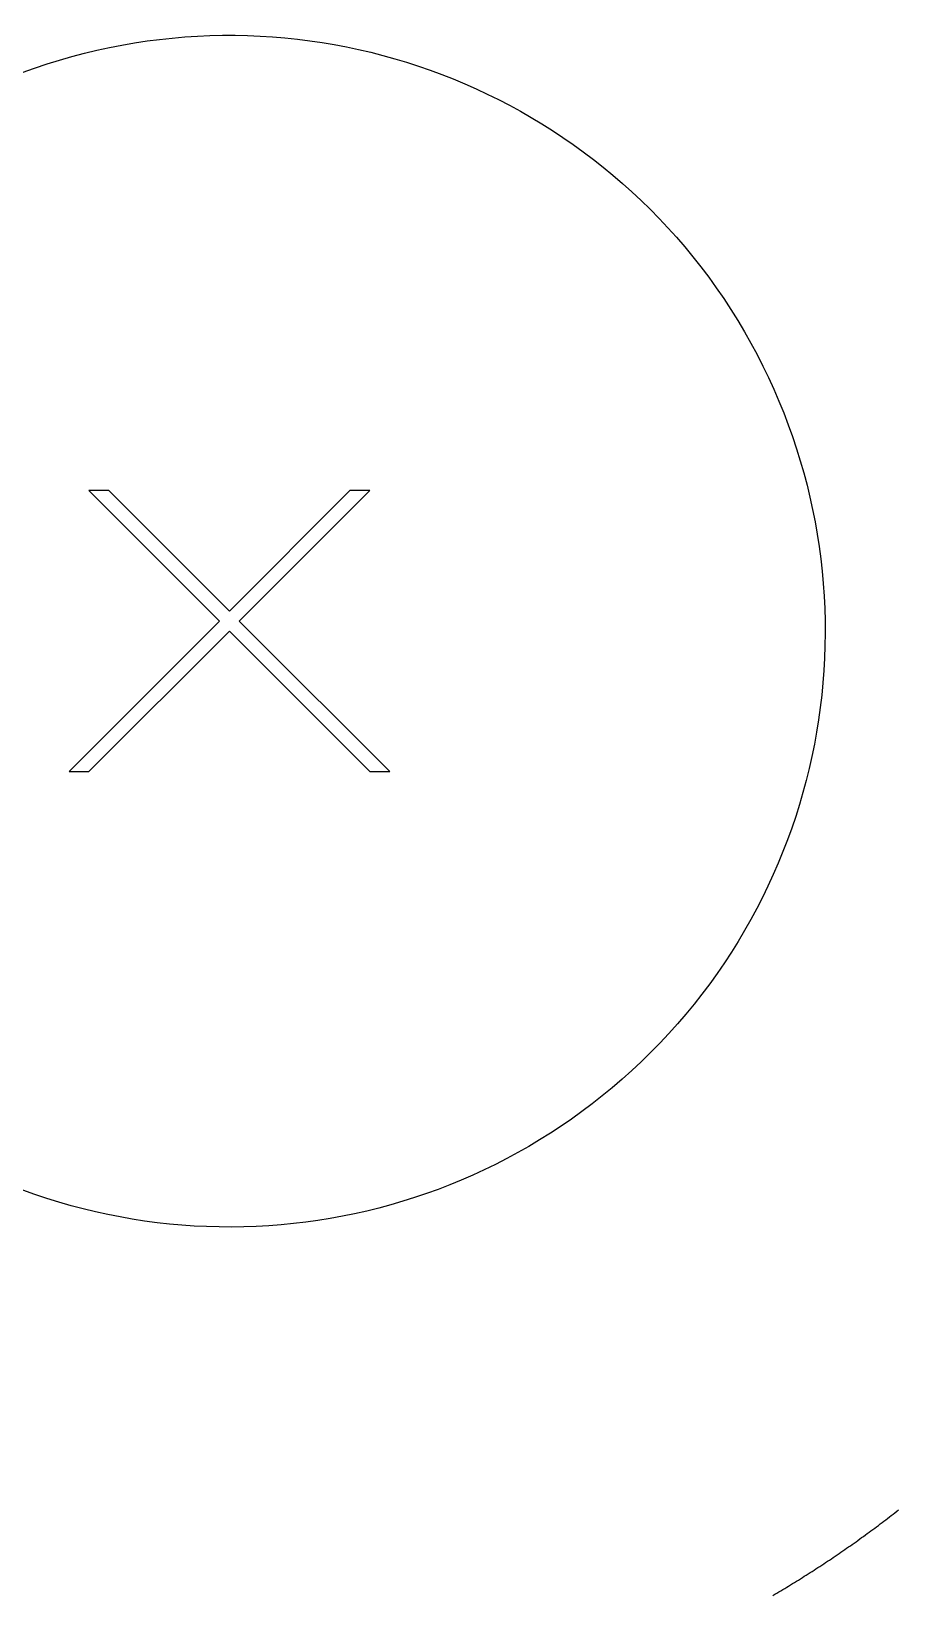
# Model space of a CAD drawing. Header units: inches. Extents: x -43479 to 56521, y -44741 to 59530.
# Drawn here: x -9964 to -8655, y 37762 to 40124 of the extents above; entities that cross this region are included whole.
import ezdxf

# ---------------------------------------------------------------- set-up
doc = ezdxf.new("R2010")
doc.units = ezdxf.units.IN
doc.header["$MEASUREMENT"] = 0

# ---------------------------------------------------------------- blocks, each defined once
blk = doc.blocks.new('kanishk_spiralEditV1')
blk.add_lwpolyline([(3001.3, 538.6, -4.575093), (3532.3, 1069.6, 0.223256)], format="xyb")
blk.add_lwpolyline([(1867.5, 2838.8), (1864.5, 2837), (1861.6, 2835.3), (1858.6, 2833.5), (1855.6, 2831.7), (1852.6, 2829.9), (1849.6, 2828.1), (1846.6, 2826.4), (1843.7, 2824.6), (1840.7, 2822.7), (1837.7, 2820.9), (1834.7, 2819.1), (1831.8, 2817.3), (1828.8, 2815.5), (1825.9, 2813.6), (1822.9, 2811.8), (1820, 2809.9), (1817, 2808.1), (1814.1, 2806.2), (1811.2, 2804.3), (1808.2, 2802.5), (1805.3, 2800.6), (1802.4, 2798.7), (1799.5, 2796.8), (1796.6, 2794.9), (1793.6, 2793), (1790.7, 2791.1), (1787.8, 2789.2), (1784.9, 2787.2), (1782, 2785.3), (1779.1, 2783.4), (1776.3, 2781.4), (1773.4, 2779.5), (1770.5, 2777.5), (1767.6, 2775.5), (1764.7, 2773.6), (1761.9, 2771.6), (1759, 2769.6), (1756.1, 2767.6), (1753.3, 2765.6), (1750.4, 2763.6), (1747.6, 2761.6), (1744.7, 2759.6), (1741.9, 2757.6), (1739.1, 2755.6), (1736.2, 2753.5), (1733.4, 2751.5), (1730.6, 2749.5), (1727.8, 2747.4), (1724.9, 2745.4), (1722.1, 2743.3), (1719.3, 2741.2), (1716.5, 2739.2), (1713.7, 2737.1), (1710.9, 2735), (1708.1, 2732.9), (1705.3, 2730.8), (1702.6, 2728.7), (1699.8, 2726.6), (1697, 2724.5), (1694.2, 2722.4), (1691.5, 2720.2), (1688.7, 2718.1), (1686, 2716), (1683.2, 2713.8), (1680.4, 2711.7), (1677.7, 2709.5)])
blk.add_lwpolyline([(2900.6, 1594.3), (2688.5, 1382.2), (2476.3, 1594.3), (2446.3, 1594.3), (2658.5, 1382.2), (2673.5, 1367.2), (2476.3, 1170.1), (2506.3, 1170.1), (2688.5, 1352.2), (2870.6, 1170.1), (2900.6, 1170.1), (2703.5, 1367.2), (2718.5, 1382.2), (2930.6, 1594.3)], close=True)

msp = doc.modelspace()

# ---------------------------------------------------------------- linework, layer by layer
msp.add_circle((6520.5, 9529.6), 50000)

# ---------------------------------------------------------------- block references
at = {"rotation": 180.0000000048064}
msp.add_blockref('kanishk_spiralEditV1', (-6975.9, 40600), dxfattribs=at)

doc.saveas('drawing.dxf')
